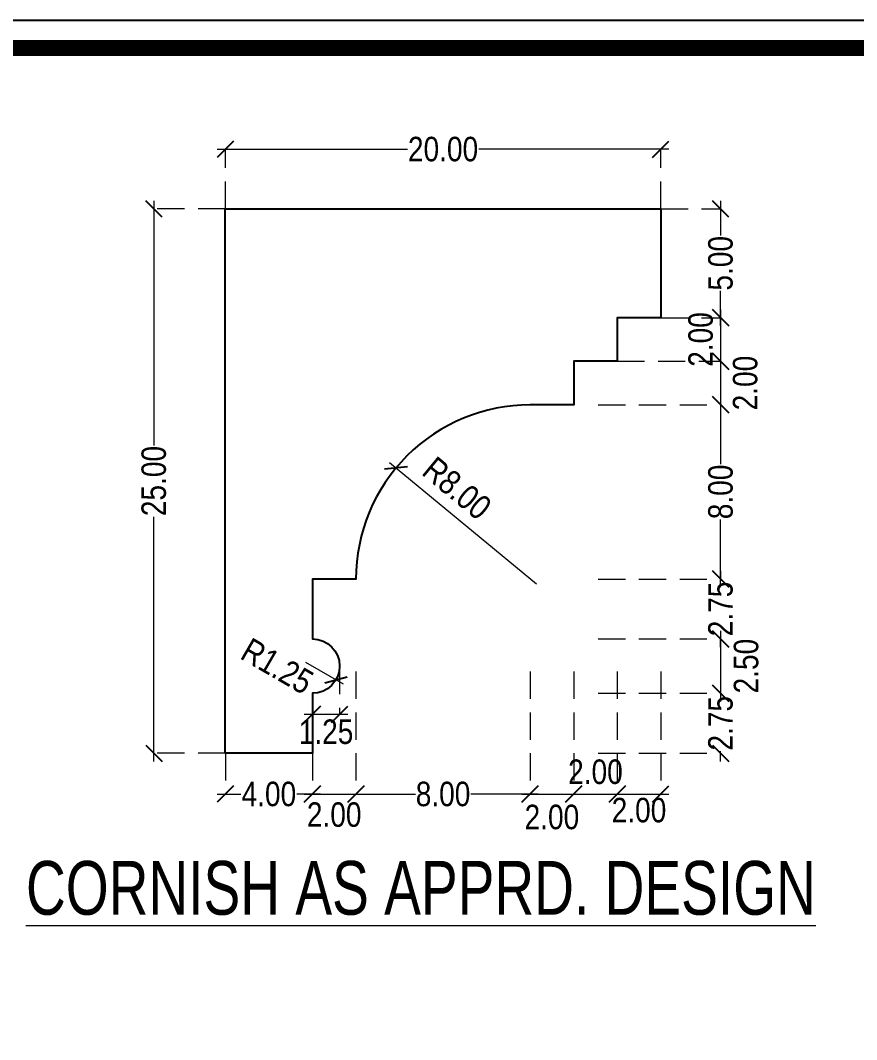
# Model space of a CAD drawing. Header units: centimetres. Extents: x 7997 to 116674, y 1017 to 13844.
# Drawn here: x 105354 to 105976, y 10014 to 10772 of the extents above; entities that cross this region are included whole.
import ezdxf
from ezdxf.enums import TextEntityAlignment as Align

# ---------------------------------------------------------------- set-up
doc = ezdxf.new("R2010")
doc.units = ezdxf.units.CM
doc.header["$LTSCALE"] = 200
doc.header["$PDMODE"] = 2
doc.linetypes.add('DASHED2', pattern=[0.375, 0.25, -0.125])
for name, color, linetype in [('DIM', 11, 'Continuous'), ('DM', 1, 'Continuous'), ('FALSE CEILING', 8, 'Continuous')]:
    doc.layers.add(name, color=color, linetype=linetype)
for name, color, linetype, lineweight in [('HA', 251, 'Continuous', 0), ('HAT', 8, 'Continuous', 9), ('TEXT', 6, 'Continuous', 18)]:
    doc.layers.add(name, color=color, linetype=linetype, lineweight=lineweight)
doc.styles.add('OTAK-DIM', font='ARIALN.TTF')
doc.styles.add('style8', font='swisscl.ttf', dxfattribs={"width": 0.8})
doc.dimstyles.new('0.05', dxfattribs={"dimscale": 0.75, "dimtxt": 0.3, "dimasz": 0.2, "dimexe": 0.125, "dimexo": 0.078, "dimgap": 0.1, "dimtad": 0, "dimlfac": 0.05, "dimrnd": 0.01, "dimzin": 1, "dimdsep": 46, "dimtxsty": 'OTAK-DIM', "dimblk": 'OBLIQUE', "dimcen": 0.1, "dimdle": 0.05, "dimclrd": 256, "dimclre": 256, "dimclrt": 9, "dimazin": 0, "dimtfac": 1, "dimtmove": 2, "dimatfit": 3, "dimfxl": 0, "dimtolj": 1, "dimarcsym": 0})

# ---------------------------------------------------------------- blocks, each defined once
blk = doc.blocks.new('_OBLIQUE')
at = {"color": 0, "linetype": 'ByBlock'}
blk.add_line((-0.5, -0.5), (0.5, 0.5), dxfattribs=at)
blk = doc.blocks.new('*D529')
at = {"layer": 'Defpoints', "color": 0, "ltscale": 0.5, "transparency": 16777216}
for p in [(40205.67, 45067.24), (39805.67, 45012.48), (40205.67, 45012.48)]:
    blk.add_point(p, dxfattribs=at)
at = {"layer": 'DM', "lineweight": -2, "ltscale": 0.5, "transparency": 16777216}
for p, q in [((39798.17, 45067.24), (39972.91, 45067.24)), ((40213.17, 45067.24), (40038.42, 45067.24))]:
    blk.add_line(p, q, dxfattribs=at)
at = {"layer": 'DM', "color": 0, "linetype": 'DASHED2', "lineweight": -2, "ltscale": 0.5, "transparency": 16777216}
for p, q in [((39805.67, 45012.54), (39805.67, 45067.34)), ((40205.67, 45012.54), (40205.67, 45067.34))]:
    blk.add_line(p, q, dxfattribs=at)
at = {"layer": 'DM', "lineweight": -2, "ltscale": 0.5, "transparency": 16777216, "xscale": 15, "yscale": 15, "zscale": 15, "rotation": 180}
blk.add_blockref('_OBLIQUE', (39805.67, 45067.24), dxfattribs=at)
at = {"layer": 'DM', "lineweight": -2, "ltscale": 0.5, "transparency": 16777216, "xscale": 15, "yscale": 15, "zscale": 15}
blk.add_blockref('_OBLIQUE', (40205.67, 45067.24), dxfattribs=at)
at = {"layer": 'DM', "color": 9, "ltscale": 0.5, "transparency": 16777216, "insert": (40005.67, 45067.24), "char_height": 22.5, "attachment_point": 5, "style": 'OTAK-DIM'}
blk.add_mtext('\\A1;20.00', dxfattribs=at)
blk = doc.blocks.new('*D530')
at = {"layer": 'Defpoints', "color": 0, "ltscale": 0.5, "transparency": 16777216}
for p in [(39740.02, 45012.48), (39805.67, 45012.48), (39805.67, 44512.48)]:
    blk.add_point(p, dxfattribs=at)
at = {"layer": 'DM', "color": 0, "linetype": 'DASHED2', "lineweight": -2, "ltscale": 0.5, "transparency": 16777216}
for p, q in [((39805.61, 45012.48), (39739.92, 45012.48)), ((39805.61, 44512.48), (39739.92, 44512.48))]:
    blk.add_line(p, q, dxfattribs=at)
at = {"layer": 'DM', "lineweight": -2, "ltscale": 0.5, "transparency": 16777216}
for p, q in [((39740.02, 45019.98), (39740.02, 44795.24)), ((39740.02, 44504.98), (39740.02, 44729.72))]:
    blk.add_line(p, q, dxfattribs=at)
at = {"layer": 'DM', "lineweight": -2, "ltscale": 0.5, "transparency": 16777216, "xscale": 15, "yscale": 15, "zscale": 15}
for p, rotation in [((39740.02, 45012.48), 90), ((39740.02, 44512.48), 270)]:
    blk.add_blockref('_OBLIQUE', p, dxfattribs=dict(at, rotation=rotation))
at = {"layer": 'DM', "color": 9, "ltscale": 0.5, "transparency": 16777216, "insert": (39740.02, 44762.48), "char_height": 22.5, "attachment_point": 5, "rotation": 90, "style": 'OTAK-DIM'}
blk.add_mtext('\\A1;25.00', dxfattribs=at)
blk = doc.blocks.new('*D531')
at = {"layer": 'Defpoints', "color": 0, "ltscale": 0.5, "transparency": 16777216}
for p in [(40205.67, 45012.48), (40205.67, 44912.48), (40260.63, 44912.48)]:
    blk.add_point(p, dxfattribs=at)
at = {"layer": 'DM', "color": 0, "linetype": 'DASHED2', "lineweight": -2, "ltscale": 0.5, "transparency": 16777216}
for p, q in [((40205.73, 45012.48), (40260.73, 45012.48)), ((40205.73, 44912.48), (40260.73, 44912.48))]:
    blk.add_line(p, q, dxfattribs=at)
at = {"layer": 'DM', "lineweight": -2, "ltscale": 0.5, "transparency": 16777216}
for p, q in [((40260.63, 45019.98), (40260.63, 44987.92)), ((40260.63, 44904.98), (40260.63, 44937.05))]:
    blk.add_line(p, q, dxfattribs=at)
at = {"layer": 'DM', "lineweight": -2, "ltscale": 0.5, "transparency": 16777216, "xscale": 15, "yscale": 15, "zscale": 15}
for p, rotation in [((40260.63, 45012.48), 90), ((40260.63, 44912.48), 270)]:
    blk.add_blockref('_OBLIQUE', p, dxfattribs=dict(at, rotation=rotation))
at = {"layer": 'DM', "color": 9, "ltscale": 0.5, "transparency": 16777216, "insert": (40260.63, 44962.48), "char_height": 22.5, "attachment_point": 5, "rotation": 90, "style": 'OTAK-DIM'}
blk.add_mtext('\\A1;5.00', dxfattribs=at)
blk = doc.blocks.new('*D532')
at = {"layer": 'Defpoints', "color": 0, "ltscale": 0.5, "transparency": 16777216}
for p in [(40205.67, 44912.48), (40165.67, 44872.48), (40260.63, 44872.48)]:
    blk.add_point(p, dxfattribs=at)
at = {"layer": 'DM', "lineweight": -2, "ltscale": 0.5, "transparency": 16777216}
blk.add_line((40260.63, 44919.98), (40260.63, 44864.98), dxfattribs=at)
at = {"layer": 'DM', "color": 0, "linetype": 'DASHED2', "lineweight": -2, "ltscale": 0.5, "transparency": 16777216}
for p, q in [((40205.73, 44912.48), (40260.73, 44912.48)), ((40165.73, 44872.48), (40260.73, 44872.48))]:
    blk.add_line(p, q, dxfattribs=at)
at = {"layer": 'DM', "lineweight": -2, "ltscale": 0.5, "transparency": 16777216, "xscale": 15, "yscale": 15, "zscale": 15}
for p, rotation in [((40260.63, 44912.48), 90), ((40260.63, 44872.48), 270)]:
    blk.add_blockref('_OBLIQUE', p, dxfattribs=dict(at, rotation=rotation))
at = {"layer": 'DM', "color": 9, "ltscale": 0.5, "transparency": 16777216, "insert": (40242.38, 44892.48), "char_height": 22.5, "attachment_point": 5, "rotation": 90, "style": 'OTAK-DIM'}
blk.add_mtext('\\A1;2.00', dxfattribs=at)
blk = doc.blocks.new('*D533')
at = {"layer": 'Defpoints', "color": 0, "ltscale": 0.5, "transparency": 16777216}
for p in [(40165.67, 44872.48), (40125.67, 44832.48), (40260.63, 44832.48)]:
    blk.add_point(p, dxfattribs=at)
at = {"layer": 'DM', "lineweight": -2, "ltscale": 0.5, "transparency": 16777216}
blk.add_line((40260.63, 44879.98), (40260.63, 44824.98), dxfattribs=at)
at = {"layer": 'DM', "color": 0, "linetype": 'DASHED2', "lineweight": -2, "ltscale": 0.5, "transparency": 16777216}
for p, q in [((40165.73, 44872.48), (40260.73, 44872.48)), ((40148.13, 44832.48), (40260.73, 44832.48))]:
    blk.add_line(p, q, dxfattribs=at)
at = {"layer": 'DM', "lineweight": -2, "ltscale": 0.5, "transparency": 16777216, "xscale": 15, "yscale": 15, "zscale": 15}
for p, rotation in [((40260.63, 44872.48), 90), ((40260.63, 44832.48), 270)]:
    blk.add_blockref('_OBLIQUE', p, dxfattribs=dict(at, rotation=rotation))
at = {"layer": 'DM', "color": 9, "ltscale": 0.5, "transparency": 16777216, "insert": (40283.29, 44852.48), "char_height": 22.5, "attachment_point": 5, "rotation": 90, "style": 'OTAK-DIM'}
blk.add_mtext('\\A1;2.00', dxfattribs=at)
blk = doc.blocks.new('*D534')
at = {"layer": 'Defpoints', "color": 0, "ltscale": 0.5, "transparency": 16777216}
for p in [(40125.67, 44832.48), (39925.67, 44672.48), (40260.63, 44672.48)]:
    blk.add_point(p, dxfattribs=at)
at = {"layer": 'DM', "lineweight": -2, "ltscale": 0.5, "transparency": 16777216}
for p, q in [((40260.63, 44839.98), (40260.63, 44777.92)), ((40260.63, 44664.98), (40260.63, 44727.05))]:
    blk.add_line(p, q, dxfattribs=at)
at = {"layer": 'DM', "color": 0, "linetype": 'DASHED2', "lineweight": -2, "ltscale": 0.5, "transparency": 16777216}
for p, q in [((40148.13, 44832.48), (40260.73, 44832.48)), ((40148.13, 44672.48), (40260.73, 44672.48))]:
    blk.add_line(p, q, dxfattribs=at)
at = {"layer": 'DM', "lineweight": -2, "ltscale": 0.5, "transparency": 16777216, "xscale": 15, "yscale": 15, "zscale": 15}
for p, rotation in [((40260.63, 44832.48), 90), ((40260.63, 44672.48), 270)]:
    blk.add_blockref('_OBLIQUE', p, dxfattribs=dict(at, rotation=rotation))
at = {"layer": 'DM', "color": 9, "ltscale": 0.5, "transparency": 16777216, "insert": (40260.63, 44752.48), "char_height": 22.5, "attachment_point": 5, "rotation": 90, "style": 'OTAK-DIM'}
blk.add_mtext('\\A1;8.00', dxfattribs=at)
blk = doc.blocks.new('*D535')
at = {"layer": 'Defpoints', "color": 0, "ltscale": 0.5, "transparency": 16777216}
for p in [(39925.67, 44672.48), (39885.67, 44617.48), (40260.63, 44617.48)]:
    blk.add_point(p, dxfattribs=at)
at = {"layer": 'DM', "lineweight": -2, "ltscale": 0.5, "transparency": 16777216}
for p, q in [((40260.63, 44679.98), (40260.63, 44670.67)), ((40260.63, 44609.98), (40260.63, 44619.29))]:
    blk.add_line(p, q, dxfattribs=at)
at = {"layer": 'DM', "color": 0, "linetype": 'DASHED2', "lineweight": -2, "ltscale": 0.5, "transparency": 16777216}
for p, q in [((40148.13, 44672.48), (40260.73, 44672.48)), ((40148.13, 44617.48), (40260.73, 44617.48))]:
    blk.add_line(p, q, dxfattribs=at)
at = {"layer": 'DM', "lineweight": -2, "ltscale": 0.5, "transparency": 16777216, "xscale": 15, "yscale": 15, "zscale": 15}
for p, rotation in [((40260.63, 44672.48), 90), ((40260.63, 44617.48), 270)]:
    blk.add_blockref('_OBLIQUE', p, dxfattribs=dict(at, rotation=rotation))
at = {"layer": 'DM', "color": 9, "ltscale": 0.5, "transparency": 16777216, "insert": (40260.63, 44644.98), "char_height": 22.5, "attachment_point": 5, "rotation": 90, "style": 'OTAK-DIM'}
blk.add_mtext('\\A1;2.75', dxfattribs=at)
blk = doc.blocks.new('*D536')
at = {"layer": 'Defpoints', "color": 0, "ltscale": 0.5, "transparency": 16777216}
for p in [(39885.67, 44617.48), (39885.67, 44567.48), (40260.63, 44567.48)]:
    blk.add_point(p, dxfattribs=at)
at = {"layer": 'DM', "lineweight": -2, "ltscale": 0.5, "transparency": 16777216}
blk.add_line((40260.63, 44624.98), (40260.63, 44559.98), dxfattribs=at)
at = {"layer": 'DM', "color": 0, "linetype": 'DASHED2', "lineweight": -2, "ltscale": 0.5, "transparency": 16777216}
for p, q in [((40148.13, 44617.48), (40260.73, 44617.48)), ((40148.13, 44567.48), (40260.73, 44567.48))]:
    blk.add_line(p, q, dxfattribs=at)
at = {"layer": 'DM', "lineweight": -2, "ltscale": 0.5, "transparency": 16777216, "xscale": 15, "yscale": 15, "zscale": 15}
for p, rotation in [((40260.63, 44617.48), 90), ((40260.63, 44567.48), 270)]:
    blk.add_blockref('_OBLIQUE', p, dxfattribs=dict(at, rotation=rotation))
at = {"layer": 'DM', "color": 9, "ltscale": 0.5, "transparency": 16777216, "insert": (40284.15, 44592.48), "char_height": 22.5, "attachment_point": 5, "rotation": 90, "style": 'OTAK-DIM'}
blk.add_mtext('\\A1;2.50', dxfattribs=at)
blk = doc.blocks.new('*D537')
at = {"layer": 'Defpoints', "color": 0, "ltscale": 0.5, "transparency": 16777216}
for p in [(39885.67, 44567.48), (39885.67, 44512.48), (40260.63, 44512.48)]:
    blk.add_point(p, dxfattribs=at)
at = {"layer": 'DM', "lineweight": -2, "ltscale": 0.5, "transparency": 16777216}
for p, q in [((40260.63, 44574.98), (40260.63, 44565.67)), ((40260.63, 44504.98), (40260.63, 44514.29))]:
    blk.add_line(p, q, dxfattribs=at)
at = {"layer": 'DM', "color": 0, "linetype": 'DASHED2', "lineweight": -2, "ltscale": 0.5, "transparency": 16777216}
for p, q in [((40148.13, 44567.48), (40260.73, 44567.48)), ((40148.13, 44512.48), (40260.73, 44512.48))]:
    blk.add_line(p, q, dxfattribs=at)
at = {"layer": 'DM', "lineweight": -2, "ltscale": 0.5, "transparency": 16777216, "xscale": 15, "yscale": 15, "zscale": 15}
for p, rotation in [((40260.63, 44567.48), 90), ((40260.63, 44512.48), 270)]:
    blk.add_blockref('_OBLIQUE', p, dxfattribs=dict(at, rotation=rotation))
at = {"layer": 'DM', "color": 9, "ltscale": 0.5, "transparency": 16777216, "insert": (40260.63, 44539.98), "char_height": 22.5, "attachment_point": 5, "rotation": 90, "style": 'OTAK-DIM'}
blk.add_mtext('\\A1;2.75', dxfattribs=at)
blk = doc.blocks.new('*D538')
at = {"layer": 'Defpoints', "color": 0, "ltscale": 0.5, "transparency": 16777216}
for p in [(39805.67, 44512.48), (39885.67, 44512.48), (39885.67, 44474.9)]:
    blk.add_point(p, dxfattribs=at)
at = {"layer": 'DM', "color": 0, "linetype": 'DASHED2', "lineweight": -2, "ltscale": 0.5, "transparency": 16777216}
for p, q in [((39805.67, 44512.42), (39805.67, 44474.81)), ((39885.67, 44512.42), (39885.67, 44474.81))]:
    blk.add_line(p, q, dxfattribs=at)
at = {"layer": 'DM', "lineweight": -2, "ltscale": 0.5, "transparency": 16777216}
for p, q in [((39798.17, 44474.9), (39819.86, 44474.9)), ((39893.17, 44474.9), (39871.47, 44474.9))]:
    blk.add_line(p, q, dxfattribs=at)
at = {"layer": 'DM', "lineweight": -2, "ltscale": 0.5, "transparency": 16777216, "xscale": 15, "yscale": 15, "zscale": 15, "rotation": 180}
blk.add_blockref('_OBLIQUE', (39805.67, 44474.9), dxfattribs=at)
at = {"layer": 'DM', "lineweight": -2, "ltscale": 0.5, "transparency": 16777216, "xscale": 15, "yscale": 15, "zscale": 15}
blk.add_blockref('_OBLIQUE', (39885.67, 44474.9), dxfattribs=at)
at = {"layer": 'DM', "color": 9, "ltscale": 0.5, "transparency": 16777216, "insert": (39845.67, 44474.9), "char_height": 22.5, "attachment_point": 5, "style": 'OTAK-DIM'}
blk.add_mtext('\\A1;4.00', dxfattribs=at)
blk = doc.blocks.new('*D539')
at = {"layer": 'Defpoints', "color": 0, "ltscale": 0.5, "transparency": 16777216}
for p in [(39925.67, 44672.48), (39885.67, 44512.48), (39925.67, 44474.9)]:
    blk.add_point(p, dxfattribs=at)
at = {"layer": 'DM', "color": 0, "linetype": 'DASHED2', "lineweight": -2, "ltscale": 0.5, "transparency": 16777216}
for p, q in [((39925.67, 44587.4), (39925.67, 44474.81)), ((39885.67, 44512.42), (39885.67, 44474.81))]:
    blk.add_line(p, q, dxfattribs=at)
at = {"layer": 'DM', "lineweight": -2, "ltscale": 0.5, "transparency": 16777216}
blk.add_line((39878.17, 44474.9), (39933.17, 44474.9), dxfattribs=at)
at = {"layer": 'DM', "lineweight": -2, "ltscale": 0.5, "transparency": 16777216, "xscale": 15, "yscale": 15, "zscale": 15, "rotation": 180}
blk.add_blockref('_OBLIQUE', (39885.67, 44474.9), dxfattribs=at)
at = {"layer": 'DM', "lineweight": -2, "ltscale": 0.5, "transparency": 16777216, "xscale": 15, "yscale": 15, "zscale": 15}
blk.add_blockref('_OBLIQUE', (39925.67, 44474.9), dxfattribs=at)
at = {"layer": 'DM', "color": 9, "ltscale": 0.5, "transparency": 16777216, "insert": (39905.67, 44455.96), "char_height": 22.5, "attachment_point": 5, "style": 'OTAK-DIM'}
blk.add_mtext('\\A1;2.00', dxfattribs=at)
blk = doc.blocks.new('*D540')
at = {"layer": 'Defpoints', "color": 0, "ltscale": 0.5, "transparency": 16777216}
for p in [(40085.67, 44832.48), (39925.67, 44672.48), (40085.67, 44474.9)]:
    blk.add_point(p, dxfattribs=at)
at = {"layer": 'DM', "color": 0, "linetype": 'DASHED2', "lineweight": -2, "ltscale": 0.5, "transparency": 16777216}
for p, q in [((39925.67, 44587.4), (39925.67, 44474.81)), ((40085.67, 44587.4), (40085.67, 44474.81))]:
    blk.add_line(p, q, dxfattribs=at)
at = {"layer": 'DM', "lineweight": -2, "ltscale": 0.5, "transparency": 16777216}
for p, q in [((39918.17, 44474.9), (39980.23, 44474.9)), ((40093.17, 44474.9), (40031.1, 44474.9))]:
    blk.add_line(p, q, dxfattribs=at)
at = {"layer": 'DM', "lineweight": -2, "ltscale": 0.5, "transparency": 16777216, "xscale": 15, "yscale": 15, "zscale": 15, "rotation": 180}
blk.add_blockref('_OBLIQUE', (39925.67, 44474.9), dxfattribs=at)
at = {"layer": 'DM', "lineweight": -2, "ltscale": 0.5, "transparency": 16777216, "xscale": 15, "yscale": 15, "zscale": 15}
blk.add_blockref('_OBLIQUE', (40085.67, 44474.9), dxfattribs=at)
at = {"layer": 'DM', "color": 9, "ltscale": 0.5, "transparency": 16777216, "insert": (40005.67, 44474.9), "char_height": 22.5, "attachment_point": 5, "style": 'OTAK-DIM'}
blk.add_mtext('\\A1;8.00', dxfattribs=at)
blk = doc.blocks.new('*D541')
at = {"layer": 'Defpoints', "color": 0, "ltscale": 0.5, "transparency": 16777216}
for p in [(40165.67, 44872.48), (40125.67, 44832.48), (40165.67, 44474.9)]:
    blk.add_point(p, dxfattribs=at)
at = {"layer": 'DM', "color": 0, "linetype": 'DASHED2', "lineweight": -2, "ltscale": 0.5, "transparency": 16777216}
for p, q in [((40125.67, 44587.4), (40125.67, 44474.81)), ((40165.67, 44587.4), (40165.67, 44474.81))]:
    blk.add_line(p, q, dxfattribs=at)
at = {"layer": 'DM', "lineweight": -2, "ltscale": 0.5, "transparency": 16777216}
blk.add_line((40118.17, 44474.9), (40173.17, 44474.9), dxfattribs=at)
at = {"layer": 'DM', "lineweight": -2, "ltscale": 0.5, "transparency": 16777216, "xscale": 15, "yscale": 15, "zscale": 15, "rotation": 180}
blk.add_blockref('_OBLIQUE', (40125.67, 44474.9), dxfattribs=at)
at = {"layer": 'DM', "lineweight": -2, "ltscale": 0.5, "transparency": 16777216, "xscale": 15, "yscale": 15, "zscale": 15}
blk.add_blockref('_OBLIQUE', (40165.67, 44474.9), dxfattribs=at)
at = {"layer": 'DM', "color": 9, "ltscale": 0.5, "transparency": 16777216, "insert": (40145.67, 44495.33), "char_height": 22.5, "attachment_point": 5, "style": 'OTAK-DIM'}
blk.add_mtext('\\A1;2.00', dxfattribs=at)
blk = doc.blocks.new('*D542')
at = {"layer": 'Defpoints', "color": 0, "ltscale": 0.5, "transparency": 16777216}
for p in [(40205.67, 44912.48), (40165.67, 44872.48), (40205.67, 44474.9)]:
    blk.add_point(p, dxfattribs=at)
at = {"layer": 'DM', "color": 0, "linetype": 'DASHED2', "lineweight": -2, "ltscale": 0.5, "transparency": 16777216}
for p, q in [((40165.67, 44587.4), (40165.67, 44474.81)), ((40205.67, 44587.4), (40205.67, 44474.81))]:
    blk.add_line(p, q, dxfattribs=at)
at = {"layer": 'DM', "lineweight": -2, "ltscale": 0.5, "transparency": 16777216}
blk.add_line((40158.17, 44474.9), (40213.17, 44474.9), dxfattribs=at)
at = {"layer": 'DM', "lineweight": -2, "ltscale": 0.5, "transparency": 16777216, "xscale": 15, "yscale": 15, "zscale": 15, "rotation": 180}
blk.add_blockref('_OBLIQUE', (40165.67, 44474.9), dxfattribs=at)
at = {"layer": 'DM', "lineweight": -2, "ltscale": 0.5, "transparency": 16777216, "xscale": 15, "yscale": 15, "zscale": 15}
blk.add_blockref('_OBLIQUE', (40205.67, 44474.9), dxfattribs=at)
at = {"layer": 'DM', "color": 9, "ltscale": 0.5, "transparency": 16777216, "insert": (40185.67, 44460.06), "char_height": 22.5, "attachment_point": 5, "style": 'OTAK-DIM'}
blk.add_mtext('\\A1;2.00', dxfattribs=at)
blk = doc.blocks.new('*D543')
at = {"layer": 'Defpoints', "color": 0, "ltscale": 0.5, "transparency": 16777216}
for p in [(39910.66, 44591.73), (39885.67, 44567.48), (39885.67, 44548.17)]:
    blk.add_point(p, dxfattribs=at)
at = {"layer": 'DM', "color": 0, "linetype": 'DASHED2', "lineweight": -2, "ltscale": 0.5, "transparency": 16777216}
for p, q in [((39910.66, 44591.67), (39910.66, 44548.08)), ((39885.67, 44567.42), (39885.67, 44548.08))]:
    blk.add_line(p, q, dxfattribs=at)
at = {"layer": 'DM', "lineweight": -2, "ltscale": 0.5, "transparency": 16777216}
blk.add_line((39918.16, 44548.17), (39878.17, 44548.17), dxfattribs=at)
at = {"layer": 'DM', "lineweight": -2, "ltscale": 0.5, "transparency": 16777216, "xscale": 15, "yscale": 15, "zscale": 15, "rotation": 180}
blk.add_blockref('_OBLIQUE', (39885.67, 44548.17), dxfattribs=at)
at = {"layer": 'DM', "lineweight": -2, "ltscale": 0.5, "transparency": 16777216, "xscale": 15, "yscale": 15, "zscale": 15}
blk.add_blockref('_OBLIQUE', (39910.66, 44548.17), dxfattribs=at)
at = {"layer": 'DM', "color": 9, "ltscale": 0.5, "transparency": 16777216, "insert": (39898.16, 44532.08), "char_height": 22.5, "attachment_point": 5, "style": 'OTAK-DIM'}
blk.add_mtext('\\A1;1.25', dxfattribs=at)
blk = doc.blocks.new('*D544')
at = {"layer": 'Defpoints', "color": 0, "ltscale": 0.5, "transparency": 16777216}
for p in [(39885.67, 44592.48), (39907.31, 44579.97)]:
    blk.add_point(p, dxfattribs=at)
at = {"layer": 'DM', "lineweight": -2, "ltscale": 0.5, "transparency": 16777216}
blk.add_line((39879.18, 44596.23), (39913.8, 44576.21), dxfattribs=at)
at = {"layer": 'DM', "lineweight": -2, "ltscale": 0.5, "transparency": 16777216, "xscale": 15, "yscale": 15, "zscale": 15, "rotation": 329.961253707668}
blk.add_blockref('_OBLIQUE', (39907.31, 44579.97), dxfattribs=at)
at = {"layer": 'DM', "color": 9, "ltscale": 0.5, "transparency": 16777216, "insert": (39853.39, 44592.4), "char_height": 22.5, "attachment_point": 5, "rotation": 329.96125, "style": 'OTAK-DIM'}
blk.add_mtext('\\A1;R1.25', dxfattribs=at)
blk = doc.blocks.new('*D545')
at = {"layer": 'Defpoints', "color": 0, "ltscale": 0.5, "transparency": 16777216}
for p in [(39962.4, 44774.49), (40085.67, 44672.48)]:
    blk.add_point(p, dxfattribs=at)
at = {"layer": 'DM', "lineweight": -2, "ltscale": 0.5, "transparency": 16777216}
blk.add_line((40091.45, 44667.7), (39956.62, 44779.27), dxfattribs=at)
at = {"layer": 'DM', "lineweight": -2, "ltscale": 0.5, "transparency": 16777216, "xscale": 15, "yscale": 15, "zscale": 15, "rotation": 140.3909151518397}
blk.add_blockref('_OBLIQUE', (39962.4, 44774.49), dxfattribs=at)
at = {"layer": 'DM', "color": 9, "ltscale": 0.5, "transparency": 16777216, "insert": (40018.49, 44755.78), "char_height": 22.5, "attachment_point": 5, "rotation": 320.39092, "style": 'OTAK-DIM'}
blk.add_mtext('\\A1;R8.00', dxfattribs=at)
blk = doc.blocks.new('*D546')
at = {"layer": 'Defpoints', "color": 0, "ltscale": 0.5, "transparency": 16777216}
for p in [(40085.67, 44832.48), (40125.67, 44832.48), (40125.67, 44474.9)]:
    blk.add_point(p, dxfattribs=at)
at = {"layer": 'DM', "color": 0, "linetype": 'DASHED2', "lineweight": -2, "ltscale": 0.5, "transparency": 16777216}
for p, q in [((40085.67, 44587.4), (40085.67, 44474.81)), ((40125.67, 44587.4), (40125.67, 44474.81))]:
    blk.add_line(p, q, dxfattribs=at)
at = {"layer": 'DM', "lineweight": -2, "ltscale": 0.5, "transparency": 16777216}
blk.add_line((40078.17, 44474.9), (40133.17, 44474.9), dxfattribs=at)
at = {"layer": 'DM', "lineweight": -2, "ltscale": 0.5, "transparency": 16777216, "xscale": 15, "yscale": 15, "zscale": 15, "rotation": 180}
blk.add_blockref('_OBLIQUE', (40085.67, 44474.9), dxfattribs=at)
at = {"layer": 'DM', "lineweight": -2, "ltscale": 0.5, "transparency": 16777216, "xscale": 15, "yscale": 15, "zscale": 15}
blk.add_blockref('_OBLIQUE', (40125.67, 44474.9), dxfattribs=at)
at = {"layer": 'DM', "color": 9, "ltscale": 0.5, "transparency": 16777216, "insert": (40105.67, 44453.77), "char_height": 22.5, "attachment_point": 5, "style": 'OTAK-DIM'}
blk.add_mtext('\\A1;2.00', dxfattribs=at)
blk = doc.blocks.new('08-TITLE SHEET-selattin', base_point=(45714.8, -203081.4))
at = {"color": 0}
blk.add_lwpolyline([(51244.8, -203081.4), (45714.8, -203081.4), (45714.8, -206921.4), (51244.8, -206921.4)], close=True, dxfattribs=at)
at = {"color": 0, "linetype": 'ByBlock', "const_width": 17}
blk.add_lwpolyline([(45744.3, -206891.9), (51215.3, -206891.9), (51215.3, -203110.8), (45744.3, -203110.8)], close=True, dxfattribs=at)
at = {"layer": 'HA', "ltscale": 1.2}
blk.add_lwpolyline([(45714.8, -203081.4), (51244.8, -203081.4), (51244.8, -206921.4), (45714.8, -206921.4)], close=True, dxfattribs=at)
blk = doc.blocks.new('GGG')
at = {"layer": 'FALSE CEILING', "color": 2}
blk.add_lwpolyline([(39805.668, 45012.48), (40205.668, 45012.48), (40205.668, 44912.48), (40165.668, 44912.48), (40165.668, 44872.48), (40125.668, 44872.48), (40125.668, 44832.48), (40085.668, 44832.48, 0.4142136), (39925.668, 44672.48), (39885.668, 44672.48), (39885.668, 44617.48, -1), (39885.668, 44567.48), (39885.668, 44512.48), (39805.668, 44512.48)], format="xyb", close=True, dxfattribs=at)
at = {"layer": 'DM', "ltscale": 0.5}
for base, p1, p2, picture, middle in [((40205.668, 45067.242), (39805.668, 45012.48), (40205.668, 45012.48), '*D529', (40005.668, 45067.242)), ((40085.668, 44474.902), (39925.668, 44672.48), (40085.668, 44832.48), '*D540', (40005.668, 44474.902)), ((39885.668, 44474.902), (39805.668, 44512.48), (39885.668, 44512.48), '*D538', (39845.668, 44474.902))]:
    dim = blk.add_linear_dim(base=base, p1=p1, p2=p2, dimstyle='0.05', override={"dimtxt": 30, "dimasz": 20, "dimgap": 2, "dimdle": 10, "dimclre": 0, "dimfxl": 150}, dxfattribs=at)
    dim.commit()
    dim.dimension.update_dxf_attribs({"geometry": picture, "text_midpoint": middle})
for base, p1, p2, picture, middle in [((39740.015, 45012.48), (39805.668, 44512.48), (39805.668, 45012.48), '*D530', (39740.015, 44762.48)), ((40260.632, 44912.48), (40205.668, 45012.48), (40205.668, 44912.48), '*D531', (40260.632, 44962.48)), ((40260.632, 44672.48), (40125.668, 44832.48), (39925.668, 44672.48), '*D534', (40260.632, 44752.48)), ((40260.632, 44617.48), (39925.668, 44672.48), (39885.668, 44617.48), '*D535', (40260.632, 44644.98)), ((40260.632, 44512.48), (39885.668, 44567.48), (39885.668, 44512.48), '*D537', (40260.632, 44539.98))]:
    dim = blk.add_linear_dim(base=base, p1=p1, p2=p2, angle=90, dimstyle='0.05', override={"dimtxt": 30, "dimasz": 20, "dimgap": 2, "dimdle": 10, "dimclre": 0, "dimfxl": 150}, dxfattribs=at)
    dim.commit()
    dim.dimension.update_dxf_attribs({"geometry": picture, "text_midpoint": middle})
for base, p1, p2, picture, middle in [((40260.632, 44872.48), (40205.668, 44912.48), (40165.668, 44872.48), '*D532', (40242.377, 44892.48)), ((40260.632, 44832.48), (40165.668, 44872.48), (40125.668, 44832.48), '*D533', (40283.287, 44852.48)), ((40260.632, 44567.48), (39885.668, 44617.48), (39885.668, 44567.48), '*D536', (40284.154, 44592.48))]:
    dim = blk.add_linear_dim(base=base, p1=p1, p2=p2, angle=90, dimstyle='0.05', override={"dimtxt": 30, "dimasz": 20, "dimgap": 2, "dimdle": 10, "dimclre": 0, "dimfxl": 150}, dxfattribs=at)
    dim.commit()
    dim.dimension.update_dxf_attribs({"geometry": picture, "text_midpoint": middle, "dimtype": 128})
for base, p1, p2, picture, middle in [((40205.668, 44474.902), (40165.668, 44872.48), (40205.668, 44912.48), '*D542', (40185.668, 44460.062)), ((40165.668, 44474.902), (40125.668, 44832.48), (40165.668, 44872.48), '*D541', (40145.668, 44495.334)), ((40125.668, 44474.902), (40085.668, 44832.48), (40125.668, 44832.48), '*D546', (40105.668, 44453.769)), ((39925.668, 44474.902), (39885.668, 44512.48), (39925.668, 44672.48), '*D539', (39905.668, 44455.955)), ((39885.668, 44548.17), (39910.656, 44591.73), (39885.668, 44567.48), '*D543', (39898.162, 44532.085))]:
    dim = blk.add_linear_dim(base=base, p1=p1, p2=p2, dimstyle='0.05', override={"dimtxt": 30, "dimasz": 20, "dimgap": 2, "dimdle": 10, "dimclre": 0, "dimfxl": 150}, dxfattribs=at)
    dim.commit()
    dim.dimension.update_dxf_attribs({"geometry": picture, "text_midpoint": middle, "dimtype": 128})
for center, mpoint, picture, middle in [((40085.668, 44672.48), (39962.402, 44774.488), '*D545', (40018.485, 44755.776)), ((39885.668, 44592.48), (39907.31, 44579.966), '*D544', (39853.394, 44592.395))]:
    dim = blk.add_radius_dim(center=center, mpoint=mpoint, dimstyle='0.05', override={"dimtxt": 30, "dimasz": 20, "dimgap": 2, "dimdle": 10, "dimclre": 0, "dimfxl": 150}, dxfattribs=at)
    dim.commit()
    dim.dimension.update_dxf_attribs({"geometry": picture, "text_midpoint": middle, "dimtype": 132})

msp = doc.modelspace()

# ---------------------------------------------------------------- linework, layer by layer
at = {"linetype": 'Continuous'}
msp.add_lwpolyline([(103745.997, 8084.0841), (107616.997, 8084.0841), (107616.997, 10772.0841), (103745.997, 10772.0841)], close=True, dxfattribs=at)

# ---------------------------------------------------------------- block references
at = {"layer": 'DIM', "color": 0, "linetype": 'Continuous', "xscale": 0.7000000000000033, "yscale": 0.7000000000000033, "zscale": 0.7000000000000033}
msp.add_blockref('08-TITLE SHEET-selattin', (103745.997, 10772.0841), dxfattribs=at)
at = {"layer": 'HAT', "xscale": 0.81, "yscale": 0.81, "zscale": 0.81}
msp.add_blockref('GGG', (73263.8506, -25828.2395), dxfattribs=at)

# ---------------------------------------------------------------- texts
at = {"layer": 'TEXT', "style": 'style8'}
msp.add_text('%%UCORNISH AS APPRD. DESIGN', height=40, dxfattribs=at).set_placement((105651.9705, 10126.7028), align=Align.MIDDLE_CENTER)

doc.saveas('drawing.dxf')
